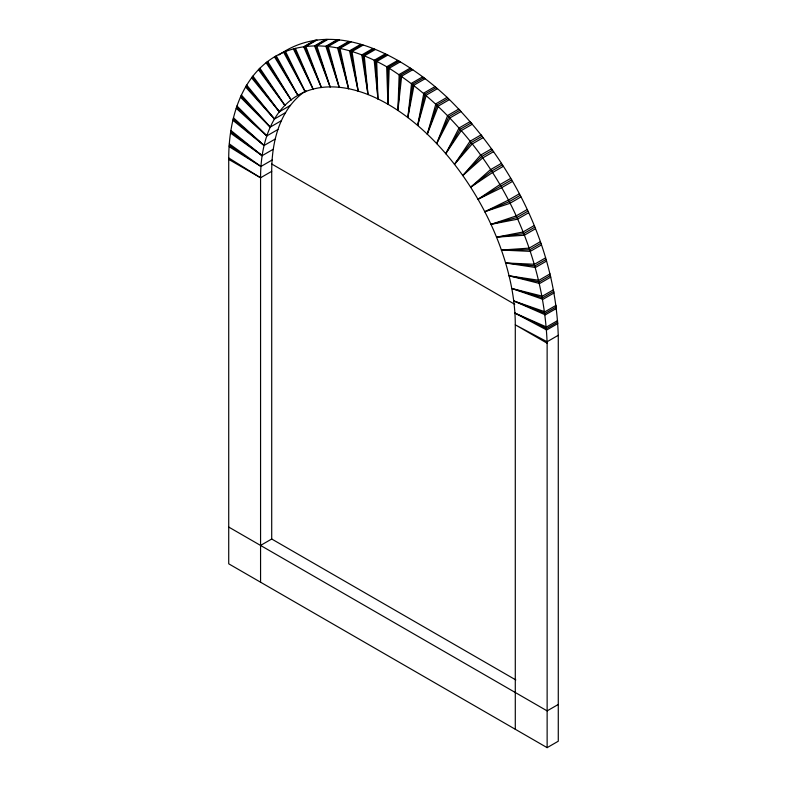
<?xml version="1.0" encoding="UTF-8"?>
<svg xmlns="http://www.w3.org/2000/svg" width="787" height="787" viewBox="0 0 787 787"><rect width="100%" height="100%" fill="white"/><g stroke="black" fill="none" stroke-linecap="round" stroke-linejoin="round"><path stroke-width="1.18" d="M547.132 747.65L228.722 563.817L228.722 159.397C228.525 120.962 240.143 77.096 275.352 56.33C310.954 36.222 354.74 48.086 387.932 67.475C480.926 125.979 542.961 233.434 547.132 343.221L547.132 747.65L558.278 741.216L558.278 336.787C555.996 246.793 511.698 160.902 448.265 98.444C405.895 58.179 334.977 15.671 278.864 55.021M515.288 729.264L515.288 324.834A180.115 103.992 60 0 0 387.932 104.238L389.181 68.253L400.317 61.819M412.801 69.709L401.655 76.142L397.917 110.465L399.166 74.48L410.312 68.046M397.917 110.465L400.416 75.257L411.562 68.823M425.206 78.67L414.06 85.104L407.853 117.558L411.591 83.235L422.737 76.801M407.853 117.558L412.831 84.12L423.977 77.687M437.444 88.665L426.298 95.099L417.661 125.467L423.868 93.023L435.014 86.59M417.661 125.467L425.088 94.007L436.234 87.573M449.436 99.615L438.3 106.048L427.282 134.164L435.919 103.786L447.065 97.352M427.282 134.164L437.119 104.878L448.265 98.444M461.133 111.469L449.987 117.902L436.667 143.578L447.675 115.463L458.821 109.029M436.667 143.578L448.856 116.643L459.992 110.21M472.436 124.139L461.29 130.573L445.747 153.652L459.067 127.976L470.213 121.542M445.747 153.652L460.208 129.245L471.344 122.802M483.297 137.558L472.151 143.991L454.473 164.335L470.016 141.257L481.162 134.823M454.473 164.335L471.108 142.595L482.254 136.161M493.626 151.635L482.49 158.069L462.786 175.55L480.464 155.206L491.609 148.773M462.786 175.55L481.506 156.613L492.652 150.179M503.385 166.293L492.239 172.727L470.646 187.237L490.34 169.756L501.486 163.322M470.646 187.237L491.324 171.212L502.47 164.778M512.494 181.423L501.349 187.857L477.984 199.308L499.578 184.797L510.724 178.364M314.849 40.304L303.703 46.738L321.381 87.495L305.838 46.463L316.984 40.029M315.892 40.107L304.746 46.541L321.381 87.495M325.71 39.429L314.564 45.862L330.107 86.885L316.787 45.833L327.933 39.399M326.792 39.35L315.656 45.784L330.107 86.885M337.013 39.812L325.867 46.246L339.187 87.298L328.179 46.472L339.325 40.039M338.144 39.862L327.008 46.295L339.187 87.298M348.7 41.455L337.564 47.889L348.572 88.715L339.935 48.371L351.081 41.937M349.881 41.632L338.735 48.066L348.572 88.715M360.702 44.357L349.556 50.791L358.193 91.144L351.986 51.529L363.132 45.095M361.912 44.662L350.766 51.096L358.193 91.144M372.94 48.499L361.794 54.933L368.001 94.548L364.263 55.907L375.409 49.473M374.169 48.922L363.023 55.356L368.001 94.548M290.482 105.34L279.336 111.774L251.574 77.795M385.345 53.85L374.199 60.284L377.937 98.926L376.688 61.494L387.834 55.06M285.592 112.59L274.447 119.024L245.554 86.964M386.584 54.401L375.438 60.835L377.937 98.926M281.402 120.657L270.266 127.091L240.409 97.145M277.949 129.491L266.803 135.925L236.179 108.281M397.819 60.373L386.683 66.806L387.932 104.238A180.115 103.992 60 0 0 260.566 177.773L260.566 582.203M399.068 61.042L387.932 67.475L387.932 104.238M275.234 139.043L264.088 145.477L232.883 120.293M273.276 149.245L262.13 155.678L230.542 133.111M272.105 160.027L260.959 166.46L229.165 146.667M228.722 159.397L260.566 177.773L271.712 171.34A180.115 103.992 60 0 1 306.035 90.721M477.984 199.308L511.648 179.879M519.282 193.828L508.136 200.262L484.772 211.713L509.76 203.39L520.905 196.957M520.128 195.373L508.982 201.806L484.772 211.713M527.093 209.598L515.947 216.031L490.97 224.354L517.423 219.219L528.559 212.785M527.87 211.182L516.725 217.615L490.97 224.354M534.117 225.594L522.971 232.027L496.518 237.162L524.28 235.234L535.426 228.801M534.816 227.187L523.67 233.621L496.518 237.162M540.315 241.698L529.169 248.131L501.408 250.059L530.3 251.358L541.446 244.924M540.925 243.311L529.779 249.745L501.408 250.059M545.627 257.831L534.491 264.265L505.598 262.966L535.445 267.482L546.591 261.048M546.158 259.444L535.012 265.878L505.598 262.966M550.054 273.876L538.908 280.31L509.051 275.794L539.675 283.497L550.821 277.063M550.487 275.48L539.341 281.913L509.051 275.794M553.536 289.744L542.391 296.178L511.766 288.475L542.971 299.326L554.117 292.892M553.871 291.338L542.735 297.771L511.766 288.475M556.075 305.346L544.929 311.78L513.724 300.929L545.312 314.849L556.458 308.415M556.311 306.9L545.165 313.334L513.724 300.929M557.639 320.565L546.493 326.998L514.895 313.069L546.69 329.989L557.835 323.555M557.786 322.08L546.64 328.513L514.895 313.069M558.229 335.321L547.083 341.755L515.288 324.834L547.132 343.221M260.566 545.44L271.712 539.006L515.819 679.938M558.278 704.454L547.132 710.887L228.722 527.054M271.712 163.991L514.757 304.313M228.771 157.98L260.566 177.773M229.214 145.251L260.959 166.46L229.361 143.903M230.689 131.763L262.13 155.678L230.925 130.494M233.129 119.014L264.088 145.477L233.464 117.824M236.513 107.081L266.803 135.925L236.946 105.979M240.842 96.044L270.266 127.091L241.373 95.03M246.075 85.95L274.447 119.024L246.685 85.045M252.184 76.89L279.336 111.774L252.883 76.083M258.441 69.689L284.894 105.379L259.907 68.203M259.13 68.892L284.894 105.379M266.095 62.714L291.082 99.88L267.718 61.455M266.872 62.025L291.082 99.88M274.506 56.9L297.87 95.325L276.276 55.877M275.352 56.33L297.87 95.325M283.615 52.276L305.208 91.725L285.514 51.499M284.53 51.824L305.208 91.725M293.374 48.883L313.069 89.108L295.391 48.361M294.348 48.558L313.069 89.108M271.712 171.34L271.712 539.006"/></g></svg>
